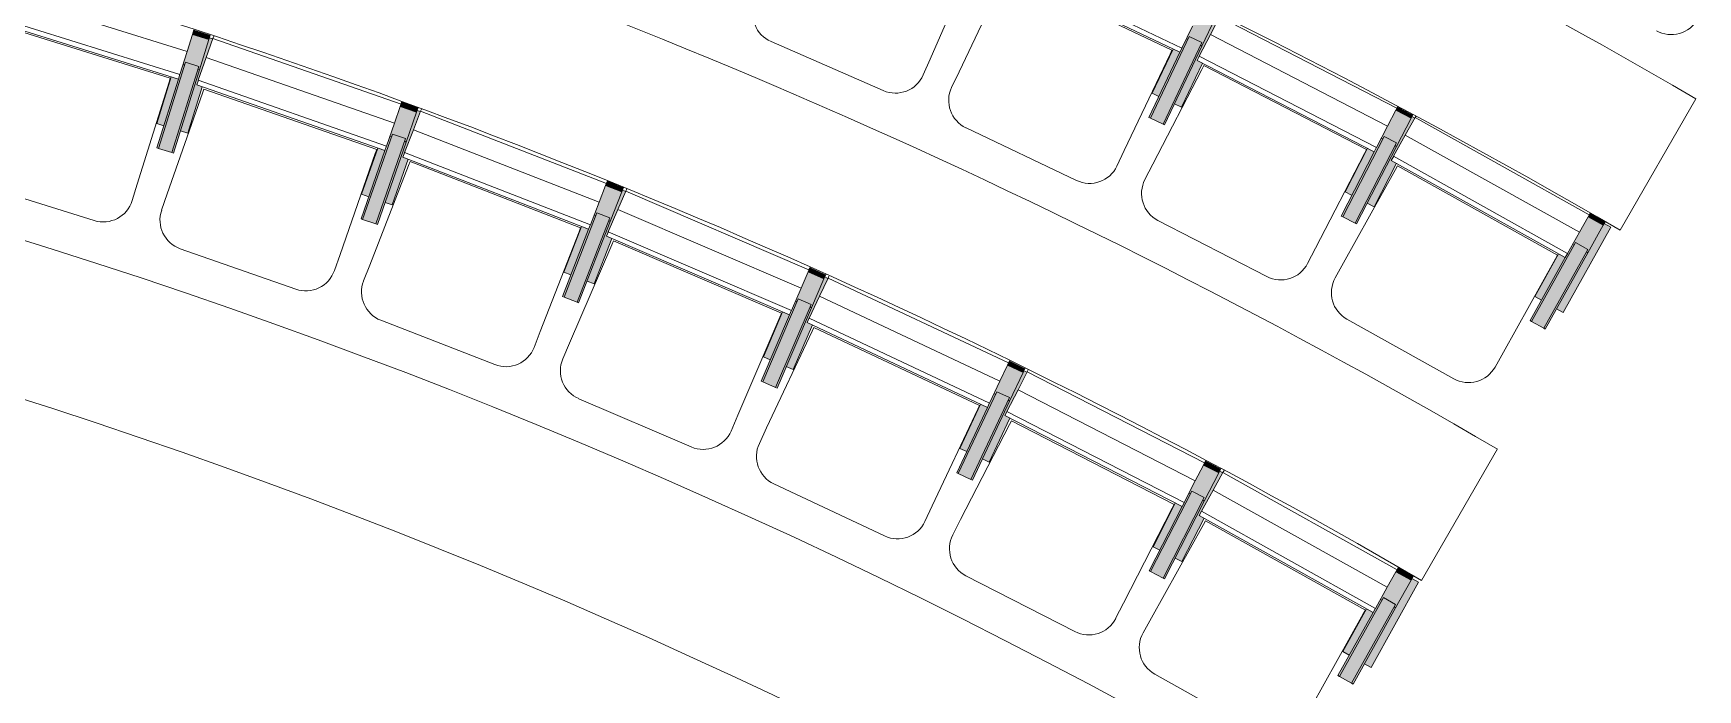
# Model space of a CAD drawing. Header units: millimetres. Extents: x 90978 to 295199, y -4084 to 97293.
# Drawn here: x 215176 to 219017, y 18467 to 19981 of the extents above; entities that cross this region are included whole.
import ezdxf

# ---------------------------------------------------------------- set-up
doc = ezdxf.new("R2010")
doc.units = ezdxf.units.MM
doc.header["$MEASUREMENT"] = 0
doc.layers.add('CSM-STL-XX-ZZ-M3-A-XXXX-00001_detached _19_04_21__rvt-1-Level 0$0$I-FURN', color=8, linetype='CONTINUOUS', lineweight=9)

msp = doc.modelspace()

# ---------------------------------------------------------------- hatches: boundary and pattern name
at = {"layer": 'CSM-STL-XX-ZZ-M3-A-XXXX-00001_detached _19_04_21__rvt-1-Level 0$0$I-FURN'}
h = msp.add_hatch(color=256, dxfattribs=at)
h.paths.add_polyline_path([(217825.8, 19810.9), (217873.2, 19913), (217862.1, 19918.8), (217913.4, 20018.4), (217906.6, 20021.6), (217810, 19818.4)], flags=0)
h.paths.add_polyline_path([(217773.9, 19835.6), (217822.3, 19937.4), (217806.5, 19945), (217758.1, 19843.1), (217759.7, 19842.3)], flags=0)
for points in [[(217873.2, 19951.4), (217904.8, 20017.7), (217868.6, 20034.9), (217837.1, 19968.5), (217841.1, 19967.7), (217843.8, 19973.5), (217872.8, 19959.7), (217870.1, 19953.9), (217872.8, 19951.7)], [(215559.2, 19896.7), (215581, 19966.9), (215542.8, 19978.8), (215521, 19908.6), (215525, 19908.4), (215526.9, 19914.5), (215557.6, 19905), (215555.7, 19898.8), (215557.6, 19897.7)], [(215581, 19966.9), (215584.2, 19977.2), (215546.1, 19989.4), (215542.8, 19978.8)], [(217754.3, 19785.3), (217841.1, 19967.7), (217836.7, 19967.7), (217750.8, 19787)], [(217783.3, 19771.5), (217872.8, 19959.7), (217843.8, 19973.5), (217754.3, 19785.3), (217759.7, 19782.7)], [(217786.9, 19769.8), (217872.8, 19951.7), (217870.1, 19953.9), (217783.3, 19771.5)], [(215465, 19715.5), (215525, 19908.4), (215520.9, 19908.4), (215461.2, 19716.7)], [(215495.7, 19706), (215556.7, 19905.2), (215526.9, 19914.5), (215465, 19715.5), (215489, 19708)], [(215499.4, 19704.8), (215559.2, 19896.7), (215555.7, 19898.8), (215495.7, 19706)], [(216060.5, 19799.3), (216064.3, 19810.4), (216026.6, 19823.7), (216022.7, 19812.5), (216037.3, 19807.4)], [(216036.2, 19730), (216060.5, 19799.3), (216022.7, 19812.5), (215998.5, 19743.2), (216002.5, 19742.8), (216004.6, 19748.8), (216035, 19738.2), (216032.8, 19732.2), (216036.1, 19730.1)], [(218322.2, 19720.1), (218355.9, 19785.4), (218320.3, 19803.8), (218286.6, 19738.5), (218290.9, 19738.1), (218293.5, 19743.2), (218322.1, 19728.5), (218319.9, 19722.2), (218322.1, 19720.2)], [(218355.9, 19785.4), (218359.9, 19793.2), (218324.5, 19811.9), (218320.3, 19803.8), (218328.9, 19799.4)], [(215966.2, 19541.5), (216035, 19738.2), (216004.6, 19748.8), (215935.9, 19552.1), (215953.4, 19546)], [(215935.9, 19552.1), (216002.5, 19742.8), (215998.4, 19742.8), (215932.2, 19553.4)], [(215969.9, 19540.2), (216036.1, 19730.1), (216032.8, 19732.2), (215966.2, 19541.5)], [(218198, 19558), (218290.6, 19737.5), (218286.4, 19738.1), (218194.5, 19559.8)], [(218226.5, 19543.3), (218322.1, 19728.5), (218293.1, 19742.3), (218198, 19558), (218200, 19557)], [(218230, 19541.5), (218322.1, 19720.2), (218319.2, 19722.8), (218226.5, 19543.3)], [(216533.9, 19615.4), (216537.8, 19625.5), (216500.9, 19641), (216496.6, 19629.8)], [(216507.3, 19546.9), (216533.9, 19615.4), (216496.6, 19629.8), (216470, 19561.4), (216474, 19560.9), (216476.3, 19566.8), (216506.3, 19555.2), (216504, 19549.2), (216506.6, 19547.3)], [(216400.8, 19372.6), (216474, 19560.9), (216469.7, 19560.8), (216397.3, 19373.9)], [(216430.8, 19360.9), (216506.3, 19555.2), (216476.3, 19566.8), (216400.8, 19372.6), (216413.6, 19367.6)], [(218763.5, 19474.5), (218799.2, 19538.6), (218764.3, 19558.1), (218728.5, 19494), (218732.4, 19492.9), (218735.6, 19498.5), (218763.5, 19482.6), (218760.5, 19477.3)], [(218799.2, 19538.6), (218803.7, 19546.7), (218768.9, 19566.3), (218764.3, 19558.1)], [(216434.4, 19359.5), (216506.6, 19547.3), (216503.8, 19548.7), (216430.8, 19360.9)], [(218634.1, 19316.5), (218732.4, 19492.9), (218728.5, 19494), (218630.6, 19318.4)], [(218662.1, 19300.8), (218763.6, 19482.8), (218735.1, 19497.7), (218634.1, 19316.5)], [(217000.7, 19415.2), (217004.7, 19424.7), (216968.3, 19441.2), (216963.9, 19430.9), (216998.7, 19416)], [(218665.6, 19298.9), (218763.5, 19474.5), (218760.5, 19477.3), (218662.1, 19300.8)], [(216971.7, 19347.6), (217000.7, 19415.2), (216963.9, 19430.9), (216934.9, 19363.4), (216938.9, 19362.8), (216941.5, 19368.6), (216971, 19356), (216968.5, 19350.1), (216971, 19348.2)], [(216859.3, 19177.1), (216938.9, 19362.8), (216934.7, 19362.8), (216855.7, 19178.7)], [(216888.8, 19164.4), (216970.5, 19356.2), (216941.5, 19368.6), (216859.3, 19177.1), (216868.4, 19173.2)], [(216892.5, 19162.9), (216971, 19348.2), (216968.5, 19350.1), (216888.8, 19164.4)], [(217429, 19132.5), (217460.3, 19199), (217424.1, 19216), (217392.8, 19149.5), (217396.8, 19148.8), (217399.5, 19154.5), (217428.6, 19140.9), (217425.8, 19135.1), (217428.6, 19132.8)], [(217460.3, 19199), (217464.6, 19208.3), (217428.7, 19225.9), (217424.1, 19216)], [(217310.8, 18966), (217396.8, 19148.8), (217392.4, 19148.8), (217307.2, 18967.6)], [(217339.9, 18952.3), (217428.6, 19140.9), (217399.5, 19154.5), (217310.8, 18966), (217316.2, 18963.4)], [(217343.4, 18950.6), (217428.6, 19132.8), (217425.8, 19135.1), (217339.9, 18952.3)], [(217878.6, 18901.7), (217912.1, 18967.1), (217876.5, 18985.4), (217843, 18920), (217847, 18919.1), (217849.9, 18924.8), (217878.5, 18910.1), (217876.3, 18903.7), (217878.5, 18901.9)], [(217912.1, 18967.1), (217917, 18976.6), (217881.6, 18995.2), (217876.5, 18985.4)], [(217754.7, 18739.4), (217847, 18919.1), (217842.5, 18919.1), (217751.2, 18741.2)], [(217783.3, 18724.7), (217878.5, 18910.1), (217849.4, 18923.9), (217754.7, 18739.4), (217756.5, 18738.5)], [(217786.8, 18722.9), (217878.5, 18901.9), (217875.5, 18904.4), (217783.3, 18724.7)], [(218355.7, 18719.8), (218361.3, 18729.8), (218326.5, 18749.5), (218320.8, 18739.3)], [(218320, 18655.6), (218355.7, 18719.8), (218320.8, 18739.3), (218285, 18675.1), (218288.9, 18674), (218292.1, 18679.6), (218320, 18663.7), (218317, 18658.4)], [(218190.6, 18497.6), (218288.9, 18674), (218285, 18675.1), (218187.1, 18499.5)], [(218218.6, 18482), (218320.1, 18664), (218291.6, 18678.9), (218190.6, 18497.6)], [(218222.1, 18480), (218320, 18655.6), (218317, 18658.4), (218218.6, 18482)]]:
    msp.add_hatch(color=256, dxfattribs=at).paths.add_polyline_path(points, flags=0)
h = msp.add_hatch(color=256, dxfattribs=at)
h.paths.add_polyline_path([(215532.1, 19751), (215565.5, 19858), (215552.9, 19862.4), (215590, 19968.6), (215582.3, 19971), (215515.4, 19756.2), (215525, 19753.2)], flags=0)
h.paths.add_polyline_path([(215477.2, 19768.1), (215510.8, 19875.7), (215494, 19880.9), (215461.2, 19773), (215465, 19771.9)], flags=0)
h = msp.add_hatch(color=256, dxfattribs=at)
h.paths.add_polyline_path([(216004.2, 19585.2), (216041.2, 19691.1), (216028.8, 19695.9), (216069.5, 19800.8), (216061.9, 19803.4), (215987.7, 19591), (216002.5, 19585.8)], flags=0)
h.paths.add_polyline_path([(215949.9, 19604.2), (215987.1, 19710.7), (215970.6, 19716.4), (215933.4, 19610), (215935.9, 19609.1)], flags=0)
h = msp.add_hatch(color=256, dxfattribs=at)
h.paths.add_polyline_path([(218270.3, 19581.3), (218321.9, 19681.3), (218310, 19687.9), (218364.6, 19785.8), (218357.9, 19789.3), (218254.7, 19589.3)], flags=0)
h.paths.add_polyline_path([(218219.2, 19607.6), (218270.9, 19707.9), (218255.3, 19715.9), (218203.6, 19615.7), (218218.2, 19608.1)], flags=0)
h = msp.add_hatch(color=256, dxfattribs=at)
h.paths.add_polyline_path([(216470.2, 19403.3), (216510.7, 19507.9), (216498.6, 19513.1), (216543, 19616.5), (216535.4, 19619.4), (216453.9, 19409.7), (216469.7, 19403.5)], flags=0)
h.paths.add_polyline_path([(216416.7, 19424.2), (216457.5, 19529.3), (216441.2, 19535.6), (216400.8, 19430.3)], flags=0)
h = msp.add_hatch(color=256, dxfattribs=at)
h.paths.add_polyline_path([(218707.1, 19337.4), (218816.6, 19533.9), (218801.3, 19542.4), (218691.8, 19345.9)], flags=0)
h.paths.add_polyline_path([(218656.8, 19365.4), (218711.8, 19463.9), (218696.5, 19472.4), (218641.6, 19373.9)], flags=0)
h = msp.add_hatch(color=256, dxfattribs=at)
h.paths.add_polyline_path([(216929.8, 19205.5), (216973.3, 19308.8), (216961.9, 19314.2), (217009.8, 19416), (217002.4, 19419.1), (216913.7, 19212.4)], flags=0)
h.paths.add_polyline_path([(216876.9, 19228.1), (216921.4, 19331.8), (216905.3, 19338.7), (216860.8, 19235), (216868.4, 19231.8)], flags=0)
h = msp.add_hatch(color=256, dxfattribs=at)
h.paths.add_polyline_path([(217382.2, 18991.9), (217429, 19093.8), (217418.2, 19099.6), (217469.4, 19199.5), (217462.1, 19202.9), (217366.3, 18999.3)], flags=0)
h.paths.add_polyline_path([(217330.1, 19016.3), (217378.1, 19118.4), (217362.3, 19125.8), (217314.3, 19023.8), (217316.2, 19022.9)], flags=0)
h = msp.add_hatch(color=256, dxfattribs=at)
h.paths.add_polyline_path([(217826.9, 18762.8), (217878.1, 18862.5), (217866.5, 18869), (217921.3, 18967.3), (217914.1, 18971), (217811.4, 18770.8)], flags=0)
h.paths.add_polyline_path([(217775.8, 18789), (217827.3, 18889.4), (217811.7, 18897.4), (217760.2, 18797)], flags=0)
h = msp.add_hatch(color=256, dxfattribs=at)
h.paths.add_polyline_path([(218263.6, 18518.5), (218373.1, 18715), (218357.8, 18723.6), (218248.3, 18527)], flags=0)
h.paths.add_polyline_path([(218213.3, 18546.5), (218268.3, 18645), (218253, 18653.5), (218198, 18555)], flags=0)

# ---------------------------------------------------------------- linework, layer by layer
for p, q in [((217344.1, 20147.3), (217245.6, 19921.5)), ((217406.9, 20135), (217822.3, 19937.4)), ((217411.6, 20144.9), (217827, 19947.3)), ((217312.4, 19892), (217418.2, 20114.6)), ((217422.5, 20123.5), (217804, 19942.1)), ((215530.6, 19939.6), (215091.4, 20076.3)), ((215074.8, 20022.9), (215514, 19886.2)), ((217873.2, 19951.4), (217904.8, 20017.7)), ((217892.7, 19978.2), (217914, 20019.4)), ((217914, 20019.4), (218322.8, 19808.5)), ((215071.5, 20012.4), (215510.8, 19875.7)), ((215088.6, 20003.3), (215492, 19877.8)), ((215542.8, 19978.8), (215530.6, 19939.6)), ((215542.8, 19978.8), (215546.1, 19989.4)), ((215542.8, 19978.8), (215581, 19966.9)), ((217851, 19997.8), (217827, 19947.3)), ((217867.1, 19928.5), (217892.7, 19978.2)), ((218301.5, 19767.3), (217892.7, 19978.2)), ((215530.6, 19939.6), (215514, 19886.2)), ((215559.2, 19896.7), (215581, 19966.9)), ((215574.9, 19925.5), (215590.2, 19969.3)), ((215584.2, 19977.2), (215581, 19966.9)), ((215590, 19968.6), (215582.3, 19971)), ((215590.2, 19969.3), (215592.1, 19974.6)), ((215590.2, 19969.3), (216024.5, 19817.6)), ((216878.7, 19962.1), (217137.6, 19849.1)), ((217754.3, 19785.3), (217843.8, 19973.5)), ((217806.5, 19945), (217758.1, 19843.1)), ((217783.3, 19771.5), (217872.8, 19959.7)), ((217786.9, 19769.8), (217873.2, 19951.4)), ((217804, 19942.1), (217799.7, 19933.1)), ((217827.3, 19947.9), (217822.3, 19937.4)), ((217837.1, 19968.5), (217841.1, 19967.7)), ((217843.8, 19973.5), (217872.8, 19959.7)), ((217870.1, 19953.9), (217873.2, 19951.4)), ((215465, 19715.5), (215526.9, 19914.5)), ((215495.7, 19706), (215557.6, 19905)), ((215521, 19908.6), (215525, 19908.4)), ((215526.9, 19914.5), (215557.6, 19905)), ((215556.5, 19872.8), (215574.9, 19925.5)), ((216009.2, 19773.8), (215574.9, 19925.5)), ((217245.6, 19921.5), (217229.8, 19885.3)), ((217799.7, 19933.1), (217693.9, 19710.6)), ((217822.3, 19937.4), (217750.8, 19787)), ((217825.8, 19810.9), (217874.1, 19912.5)), ((217862.1, 19918.8), (217867.4, 19929.1)), ((217862.1, 19918.8), (218270.9, 19707.9)), ((217867.1, 19928.5), (218275.9, 19717.6)), ((217872.7, 19898), (217877.3, 19906.8)), ((217877.3, 19906.8), (218252.7, 19713.1)), ((215489, 19868.3), (215415.8, 19633)), ((215494, 19880.9), (215460.5, 19773.3)), ((215510.8, 19875.7), (215461.2, 19716.7)), ((215492, 19877.8), (215489, 19868.3)), ((215499.4, 19704.8), (215559.2, 19896.7)), ((215514.2, 19886.8), (215510.8, 19875.7)), ((215552.9, 19862.4), (215556.7, 19873.4)), ((215552.9, 19862.4), (215987.1, 19710.7)), ((215555.7, 19898.8), (215559.2, 19896.7)), ((215556.5, 19872.8), (215990.7, 19721)), ((217295.4, 19856.3), (217312.4, 19892)), ((217759.7, 19679), (217872.7, 19898)), ((215485, 19610.7), (215566.3, 19843.4)), ((215532.1, 19751), (215565.5, 19858)), ((215566.3, 19843.4), (215569.6, 19852.7)), ((215569.6, 19852.7), (215968.4, 19713.4)), ((216022.7, 19812.5), (216026.6, 19823.7)), ((217758.1, 19843.1), (217773.9, 19835.6)), ((218838.2, 19527.3), (219013.2, 19830.4)), ((216022.7, 19812.5), (216009.2, 19773.8)), ((216022.7, 19812.5), (216060.5, 19799.3)), ((216036.2, 19730), (216060.5, 19799.3)), ((216053, 19758.2), (216069.8, 19801.5)), ((216064.3, 19810.4), (216060.5, 19799.3)), ((216069.5, 19800.8), (216061.9, 19803.4)), ((216069.8, 19801.5), (216072.2, 19807.6)), ((216069.8, 19801.5), (216498.5, 19634.8)), ((217754.3, 19785.3), (217750.8, 19787)), ((217783.3, 19771.5), (217754.3, 19785.3)), ((217810, 19818.4), (217825.8, 19810.9)), ((218320.3, 19803.8), (218301.5, 19767.3)), ((218320.3, 19803.8), (218324.5, 19811.9)), ((218320.3, 19803.8), (218355.9, 19785.4)), ((218322.2, 19720.1), (218355.9, 19785.4)), ((218342.6, 19746.3), (218365.1, 19786.8)), ((218359.9, 19793.2), (218355.9, 19785.4)), ((218364.6, 19785.8), (218357.9, 19789.3)), ((218365.1, 19786.8), (218366.7, 19789.6)), ((218365.1, 19786.8), (218766.9, 19562.8)), ((215460.5, 19773.3), (215477.2, 19768.1)), ((215515.4, 19756.2), (215532.1, 19751)), ((215935.9, 19552.1), (216004.6, 19748.8)), ((216009.2, 19773.8), (215990.7, 19721)), ((216004.6, 19748.8), (216035, 19738.2)), ((216032.7, 19706.1), (216053, 19758.2)), ((216481.7, 19591.6), (216053, 19758.2)), ((217328.6, 19763), (217583.7, 19641.7)), ((217786.9, 19769.8), (217783.3, 19771.5)), ((218301.5, 19767.3), (218275.9, 19717.6)), ((215465, 19715.5), (215461.2, 19716.7)), ((215495.7, 19706), (215465, 19715.5)), ((215987.1, 19710.7), (215932.2, 19553.4)), ((215970.6, 19716.4), (215933.4, 19610)), ((215968.4, 19713.4), (215965.1, 19704)), ((215966.2, 19541.5), (216035, 19738.2)), ((215969.9, 19540.2), (216036.2, 19730)), ((215991, 19721.6), (215987.1, 19710.7)), ((215998.5, 19743.2), (216002.5, 19742.8)), ((216032.8, 19732.2), (216036.2, 19730)), ((217693.9, 19710.6), (217676.9, 19674.9)), ((218198, 19558), (218293.5, 19743.2)), ((218255.3, 19715.9), (218203.6, 19615.7)), ((218226.5, 19543.3), (218322.1, 19728.5)), ((218230, 19541.5), (218322.2, 19720.1)), ((218252.7, 19713.1), (218248.2, 19704.3)), ((218276.2, 19718.2), (218270.9, 19707.9)), ((218286.6, 19738.5), (218290.6, 19737.5)), ((218293.5, 19743.2), (218322.1, 19728.5)), ((218315.3, 19697.5), (218342.6, 19746.3)), ((218319.2, 19722.8), (218322.2, 19720.1)), ((218744.3, 19522.3), (218342.6, 19746.3)), ((215499.4, 19704.8), (215495.7, 19706)), ((215965.1, 19704), (215883.8, 19471.3)), ((215952.3, 19446.7), (216041.6, 19676.4)), ((216004.2, 19585.2), (216041.2, 19691.1)), ((216028.8, 19695.9), (216033, 19706.8)), ((216028.8, 19695.9), (216457.5, 19529.3)), ((216032.7, 19706.1), (216461.5, 19539.5)), ((216041.6, 19676.4), (216045.2, 19685.7)), ((216045.2, 19685.7), (216438.9, 19532.6)), ((217741.6, 19643.9), (217759.7, 19679)), ((218248.2, 19704.3), (218135.2, 19485.3)), ((218270.9, 19707.9), (218194.5, 19559.8)), ((218270.3, 19581.3), (218321.9, 19681.3)), ((218310, 19687.9), (218315.7, 19698.1)), ((218310, 19687.9), (218711.8, 19463.9)), ((218315.3, 19697.5), (218717.1, 19473.5)), ((218320, 19666.8), (218324.8, 19675.5)), ((218324.8, 19675.5), (218693.8, 19469.7)), ((215046.7, 19633.2), (215316.4, 19549.2)), ((215415.8, 19633), (215404.1, 19595.3)), ((216496.6, 19629.8), (216500.9, 19641)), ((218200, 19451.6), (218320, 19666.8)), ((215472, 19573.4), (215485, 19610.7)), ((215933.4, 19610), (215949.9, 19604.2)), ((216496.6, 19629.8), (216481.7, 19591.6)), ((216496.6, 19629.8), (216533.9, 19615.4)), ((216507.3, 19546.9), (216533.9, 19615.4)), ((216525, 19574.5), (216543.3, 19617.2)), ((216537.8, 19625.5), (216533.9, 19615.4)), ((216543, 19616.5), (216535.4, 19619.4)), ((216543.3, 19617.2), (216545.5, 19622.3)), ((216543.3, 19617.2), (216966, 19435.8)), ((218203.6, 19615.7), (218218.2, 19608.1)), ((215987.7, 19591), (216004.2, 19585.2)), ((216400.8, 19372.6), (216476.3, 19566.8)), ((216430.8, 19360.9), (216506.3, 19555.2)), ((216481.7, 19591.6), (216461.5, 19539.5)), ((216470, 19561.4), (216474, 19560.9)), ((216476.3, 19566.8), (216506.3, 19555.2)), ((216502.9, 19523.2), (216525, 19574.5)), ((216947.7, 19393.2), (216525, 19574.5)), ((218198, 19558), (218194.5, 19559.8)), ((218226.5, 19543.3), (218198, 19558)), ((218254.7, 19589.3), (218270.3, 19581.3)), ((218764.3, 19558.1), (218744.3, 19522.3)), ((218764.3, 19558.1), (218768.9, 19566.3)), ((218764.3, 19558.1), (218799.2, 19538.6)), ((215935.9, 19552.1), (215932.2, 19553.4)), ((215966.2, 19541.5), (215935.9, 19552.1)), ((215969.9, 19540.2), (215966.2, 19541.5)), ((216435.3, 19523.3), (216346, 19293.7)), ((216457.5, 19529.3), (216397.2, 19374)), ((216441.2, 19535.6), (216400.3, 19430.5)), ((216434.4, 19359.5), (216507.3, 19546.9)), ((216438.9, 19532.6), (216435.3, 19523.3)), ((216461.7, 19540.1), (216457.5, 19529.3)), ((216498.6, 19513.1), (216503.2, 19523.8)), ((216502.9, 19523.2), (216925.7, 19341.8)), ((216504, 19549.2), (216507.3, 19546.9)), ((217771.7, 19549.6), (218022.8, 19420.1)), ((218230, 19541.5), (218226.5, 19543.3)), ((218707.1, 19337.4), (218816.6, 19533.9)), ((218744.3, 19522.3), (218717.1, 19473.5)), ((218763.5, 19474.5), (218799.2, 19538.6)), ((218803.7, 19546.7), (218799.2, 19538.6)), ((218816.6, 19533.9), (218801.3, 19542.4)), ((215515, 19484.3), (215781.6, 19391.1)), ((216413.6, 19266.7), (216510.7, 19493.1)), ((216470.2, 19403.3), (216510.9, 19507.8)), ((216498.6, 19513.1), (216921.4, 19331.8)), ((216510.7, 19493.1), (216514.6, 19502.3)), ((216514.6, 19502.3), (216902.9, 19335.7)), ((218135.2, 19485.3), (218117.1, 19450.2)), ((218634.1, 19316.5), (218735.6, 19498.5)), ((218662.1, 19300.8), (218763.6, 19482.8)), ((218728.5, 19494), (218732.4, 19492.9)), ((218735.6, 19498.5), (218763.6, 19482.8)), ((215883.8, 19471.3), (215870.8, 19434)), ((215938, 19409.9), (215952.3, 19446.7)), ((216963.9, 19430.9), (216968.3, 19441.2)), ((218180.7, 19417.1), (218200, 19451.6)), ((218689, 19461.1), (218569, 19245.8)), ((218711.8, 19463.9), (218630.6, 19318.4)), ((218696.5, 19472.4), (218641.6, 19373.9)), ((218665.6, 19298.9), (218763.5, 19474.5)), ((218693.8, 19469.7), (218689, 19461.1)), ((218717.4, 19474), (218711.8, 19463.9)), ((218760.5, 19477.3), (218763.5, 19474.5)), ((216400.3, 19430.5), (216416.7, 19424.2)), ((216453.9, 19409.7), (216470.2, 19403.3)), ((216963.9, 19430.9), (216947.7, 19393.2)), ((216963.9, 19430.9), (217000.7, 19415.2)), ((216971.7, 19347.6), (217000.7, 19415.2)), ((216990.3, 19374.7), (217010.1, 19416.7)), ((217004.7, 19424.7), (217000.7, 19415.2)), ((217009.8, 19416), (217002.4, 19419.1)), ((217010.1, 19416.7), (217012.3, 19421.3)), ((217010.1, 19416.7), (217426.3, 19220.9)), ((216400.8, 19372.6), (216397.2, 19374)), ((216430.8, 19360.9), (216400.8, 19372.6)), ((216859.3, 19177.1), (216941.5, 19368.6)), ((216947.7, 19393.2), (216925.7, 19341.8)), ((216934.9, 19363.4), (216938.9, 19362.8)), ((216941.5, 19368.6), (216971, 19356)), ((216966.6, 19324.1), (216990.3, 19374.7)), ((217406.6, 19178.9), (216990.3, 19374.7)), ((218641.6, 19373.9), (218656.8, 19365.4)), ((216434.4, 19359.5), (216430.8, 19360.9)), ((216899, 19326.6), (216801.8, 19100.1)), ((216921.4, 19331.8), (216855.7, 19178.7)), ((216905.3, 19338.7), (216860.8, 19235)), ((216888.8, 19164.4), (216971, 19356)), ((216892.5, 19162.9), (216971.7, 19347.6)), ((216902.9, 19335.7), (216899, 19326.6)), ((216925.9, 19342.4), (216921.4, 19331.8)), ((216961.9, 19314.2), (216966.8, 19324.7)), ((216968.5, 19350.1), (216971.7, 19347.6)), ((218691.8, 19345.9), (218707.1, 19337.4)), ((215977.8, 19319.3), (216241.1, 19216.9)), ((216346, 19293.7), (216331.7, 19256.8)), ((216868.4, 19070.8), (216973.3, 19293.8)), ((216929.8, 19205.5), (216974, 19308.5)), ((216961.9, 19314.2), (217378.1, 19118.4)), ((216966.6, 19324.1), (217382.8, 19128.3)), ((216973.3, 19293.8), (216977.5, 19302.8)), ((216977.5, 19302.8), (217359.8, 19123)), ((218207.8, 19321.8), (218454.5, 19184.3)), ((218634.1, 19316.5), (218630.6, 19318.4)), ((218662.1, 19300.8), (218634.1, 19316.5)), ((218665.6, 19298.9), (218662.1, 19300.8)), ((216398, 19230.3), (216413.6, 19266.7)), ((216860.8, 19235), (216876.9, 19228.1)), ((216913.7, 19212.4), (216929.8, 19205.5)), ((217424.1, 19216), (217406.6, 19178.9)), ((217424.1, 19216), (217428.7, 19225.9)), ((217424.1, 19216), (217460.3, 19199)), ((218569, 19245.8), (218549.7, 19211.3)), ((216859.3, 19177.1), (216855.7, 19178.7)), ((216888.8, 19164.4), (216859.3, 19177.1)), ((217406.6, 19178.9), (217382.8, 19128.3)), ((217429, 19132.5), (217460.3, 19199)), ((217448.6, 19158.9), (217469.7, 19200.2)), ((217464.6, 19208.3), (217460.3, 19199)), ((217469.4, 19199.5), (217462.1, 19202.9)), ((217469.7, 19200.2), (217472.1, 19204.7)), ((217469.7, 19200.2), (217879, 18990.1)), ((216434.7, 19138.4), (216694.3, 19027.1)), ((216892.5, 19162.9), (216888.8, 19164.4)), ((217310.8, 18966), (217399.5, 19154.5)), ((217339.9, 18952.3), (217428.6, 19140.9)), ((217343.4, 18950.6), (217429, 19132.5)), ((217392.8, 19149.5), (217396.8, 19148.8)), ((217399.5, 19154.5), (217428.6, 19140.9)), ((217423, 19109.2), (217448.6, 19158.9)), ((217425.8, 19135.1), (217429, 19132.5)), ((217857.8, 18948.9), (217448.6, 19158.9)), ((216801.8, 19100.1), (216786.3, 19063.8)), ((217355.6, 19114), (217250.7, 18891)), ((217378.1, 19118.4), (217307.2, 18967.6)), ((217362.3, 19125.8), (217314.3, 19023.8)), ((217359.8, 19123), (217355.6, 19114)), ((217383.1, 19128.9), (217378.1, 19118.4)), ((217418, 19099.4), (217423.3, 19109.7)), ((217418, 19099.4), (217827.3, 18889.4)), ((217423, 19109.2), (217832.3, 18899.1)), ((216851.6, 19035.1), (216868.4, 19070.8)), ((217316.2, 18859.4), (217428.7, 19078.7)), ((217382.2, 18991.9), (217429.9, 19093.3)), ((217428.7, 19078.7), (217433.3, 19087.5)), ((217433.3, 19087.5), (217809.1, 18894.6)), ((217314.3, 19023.8), (217330.1, 19016.3)), ((218380.1, 18719.3), (218555.1, 19022.4)), ((217366.3, 18999.3), (217382.2, 18991.9)), ((217876.5, 18985.4), (217857.8, 18948.9)), ((217876.5, 18985.4), (217881.6, 18995.2)), ((217876.5, 18985.4), (217912.1, 18967.1)), ((216885.1, 18941.9), (217140.7, 18821.7)), ((217310.8, 18966), (217307.2, 18967.6)), ((217339.9, 18952.3), (217310.8, 18966)), ((217343.4, 18950.6), (217339.9, 18952.3)), ((217857.8, 18948.9), (217832.3, 18899.1)), ((217878.6, 18901.7), (217912.1, 18967.1)), ((217899, 18927.4), (217921.6, 18967.9)), ((217917, 18976.6), (217912.1, 18967.1)), ((217921.3, 18967.3), (217914.1, 18971)), ((217921.6, 18967.9), (217924.3, 18972.7)), ((217921.6, 18967.9), (218323.4, 18743.9)), ((217754.7, 18739.4), (217849.9, 18924.8)), ((217783.3, 18724.7), (217878.5, 18910.1)), ((217786.8, 18722.9), (217878.6, 18901.7)), ((217843, 18920), (217847, 18919.1)), ((217849.9, 18924.8), (217878.5, 18910.1)), ((217871.8, 18878.6), (217899, 18927.4)), ((217875.5, 18904.4), (217878.6, 18901.7)), ((218300.8, 18703.4), (217899, 18927.4)), ((217250.7, 18891), (217233.9, 18855.2)), ((217804.6, 18885.8), (217692.1, 18666.5)), ((217827.3, 18889.4), (217751.2, 18741.2)), ((217811.7, 18897.4), (217760.2, 18797)), ((217809.1, 18894.6), (217804.6, 18885.8)), ((217832.6, 18899.7), (217827.3, 18889.4)), ((217866.5, 18869), (217872.1, 18879.2)), ((217866.5, 18869), (218268.3, 18645)), ((217871.8, 18878.6), (218273.6, 18654.6)), ((217298.2, 18824.3), (217316.2, 18859.4)), ((217756.5, 18632.7), (217876.5, 18847.9)), ((217826.9, 18762.8), (217878.1, 18862.5)), ((217876.5, 18847.9), (217881.3, 18856.6)), ((217881.3, 18856.6), (218250.3, 18650.9)), ((217760.2, 18797), (217775.8, 18789)), ((217811.4, 18770.8), (217826.9, 18762.8)), ((218320.8, 18739.3), (218326.5, 18749.5)), ((217328.5, 18730), (217579.8, 18601.1)), ((217754.7, 18739.4), (217751.2, 18741.2)), ((217783.3, 18724.7), (217754.7, 18739.4)), ((217786.8, 18722.9), (217783.3, 18724.7)), ((218263.6, 18518.5), (218373.1, 18715)), ((218320.8, 18739.3), (218300.8, 18703.4)), ((218320, 18655.6), (218355.7, 18719.8)), ((218320.8, 18739.3), (218355.7, 18719.8)), ((218361.3, 18729.8), (218355.7, 18719.8)), ((218373.1, 18715), (218357.8, 18723.6)), ((218190.6, 18497.6), (218292.1, 18679.6)), ((218300.8, 18703.4), (218273.6, 18654.6)), ((218285, 18675.1), (218288.9, 18674)), ((218292.1, 18679.6), (218320.1, 18664)), ((217692.1, 18666.5), (217674, 18631.4)), ((217737.2, 18598.2), (217756.5, 18632.7)), ((218245.5, 18642.2), (218125.5, 18427)), ((218268.3, 18645), (218187.1, 18499.5)), ((218253, 18653.5), (218198, 18555)), ((218218.6, 18482), (218320.1, 18664)), ((218222.1, 18480), (218320, 18655.6)), ((218250.3, 18650.9), (218245.5, 18642.2)), ((218273.9, 18655.2), (218268.3, 18645)), ((218317, 18658.4), (218320, 18655.6)), ((218198, 18555), (218213.3, 18546.5)), ((218248.3, 18527), (218263.6, 18518.5)), ((217764.3, 18503), (218011, 18365.4)), ((218190.6, 18497.6), (218187.1, 18499.5)), ((218218.6, 18482), (218190.6, 18497.6)), ((218222.1, 18480), (218218.6, 18482))]:
    msp.add_line(p, q, dxfattribs=at)
for centre, radius, start, end in [((210954.4, 5981.5), 16022.9, 59.80461, 88.08726), ((210954.4, 5981.5), 15672.9, 59.80025, 88.04453), ((210962.9, 5981.5), 15089.9, 59.79253, 87.96895), ((210962.9, 5981.5), 14739.9, 59.7876, 87.9207), ((210962.9, 5981.5), 14156.9, 59.79253, 87.83503), ((216906.7, 20026.2), 70, 156.4267, 246.4267), ((218956.3, 20048.1), 70, 240.8566, 330.8566), ((217165.6, 19913.2), 70, 246.4267, 336.4267), ((217358.6, 19826.3), 70, 154.57, 244.57), ((210962.9, 5981.5), 13806.9, 59.7876, 87.78012), ((217613.7, 19705), 70, 244.57, 334.57), ((217803.8, 19611.8), 70, 152.7133, 242.7133), ((215337.2, 19616.1), 70, 252.7122, 342.7122), ((215538.1, 19550.3), 70, 160.7363, 250.7363), ((218054.9, 19482.3), 70, 242.7133, 332.7133), ((215804.7, 19457.1), 70, 250.7363, 340.7363), ((216003.2, 19384.5), 70, 158.7604, 248.7604), ((218241.9, 19383), 70, 150.8566, 240.8566), ((216266.5, 19282.2), 70, 248.7604, 338.7604), ((216462.3, 19202.8), 70, 156.7844, 246.7844), ((218488.6, 19245.4), 70, 240.8566, 330.8566), ((216721.9, 19091.4), 70, 246.7844, 336.7844), ((216914.9, 19005.3), 70, 154.8085, 244.8085), ((217170.5, 18885), 70, 244.8085, 334.8085), ((217360.5, 18792.3), 70, 152.8326, 242.8326), ((217611.8, 18663.3), 70, 242.8326, 332.8326), ((217798.4, 18564.1), 70, 150.8566, 240.8566)]:
    msp.add_arc(centre, radius, start, end, dxfattribs=at)

doc.saveas('drawing.dxf')
